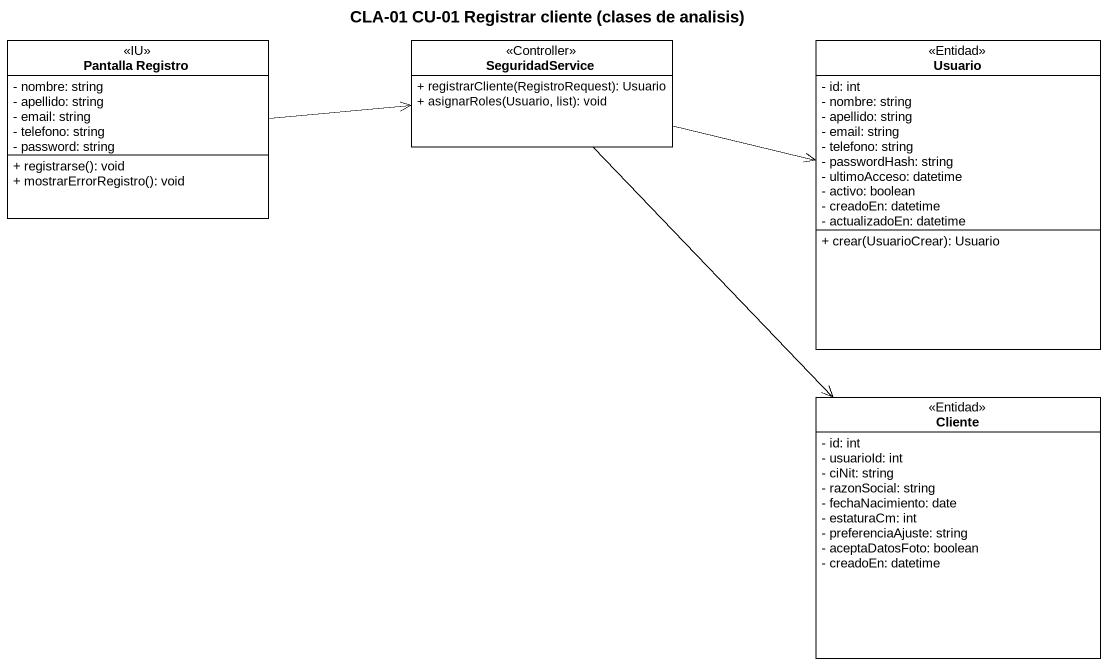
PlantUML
@startuml
title CLA-01 CU-01 Registrar cliente (clases de analisis)
hide circle
hide empty members
skinparam classAttributeIconSize 0
class "Pantalla Registro" as Pantalla_Registro <<IU>> {
  - nombre: string
  - apellido: string
  - email: string
  - telefono: string
  - password: string
  + registrarse(): void
  + mostrarErrorRegistro(): void
}
class SeguridadService <<Controller>> {
  + registrarCliente(RegistroRequest): Usuario
  + asignarRoles(Usuario, list): void
}
class Usuario <<Entidad>> {
  - id: int
  - nombre: string
  - apellido: string
  - email: string
  - telefono: string
  - passwordHash: string
  - ultimoAcceso: datetime
  - activo: boolean
  - creadoEn: datetime
  - actualizadoEn: datetime
  + crear(UsuarioCrear): Usuario
}
class Cliente <<Entidad>> {
  - id: int
  - usuarioId: int
  - ciNit: string
  - razonSocial: string
  - fechaNacimiento: date
  - estaturaCm: int
  - preferenciaAjuste: string
  - aceptaDatosFoto: boolean
  - creadoEn: datetime
}
Pantalla_Registro -right-> SeguridadService
SeguridadService -right-> Usuario
SeguridadService --> Cliente
@enduml
